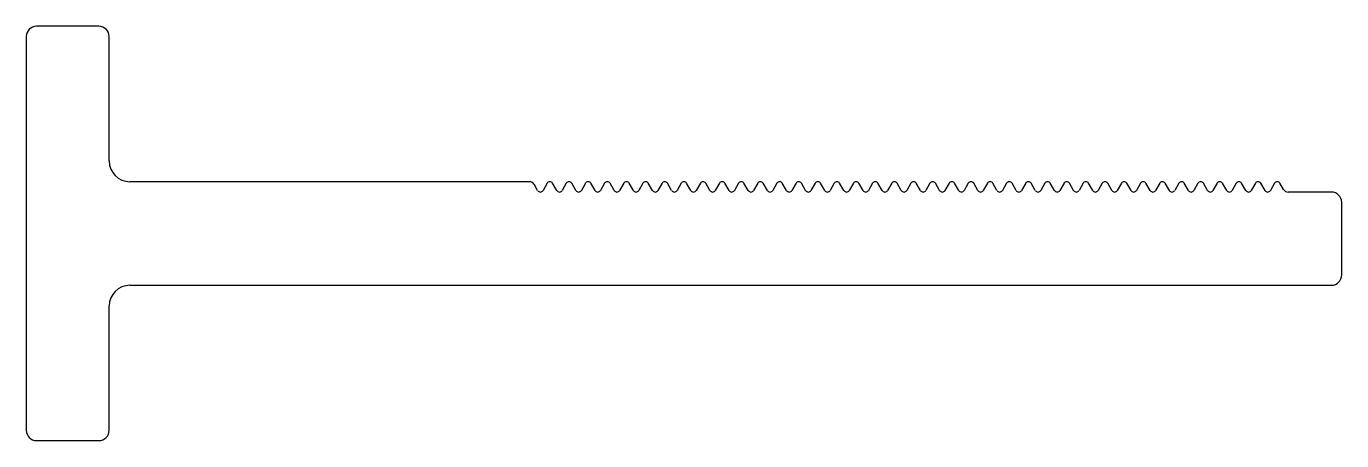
# Model space of a CAD drawing. Extents: x 3 to 130, y 3 to 43.
import ezdxf

# ---------------------------------------------------------------- set-up
doc = ezdxf.new("R2010")
doc.units = 0
doc.layers.get('0').update_dxf_attribs({"linetype": 'CONTINUOUS'})

msp = doc.modelspace()

# ---------------------------------------------------------------- linework, layer by layer
for p, q in [((2.82, 41.98), (2.82, 3.98)), ((9.82, 42.98), (3.82, 42.98)), ((10.82, 29.98), (10.82, 41.98)), ((51.41, 27.98), (12.82, 27.98)), ((52.19, 27.12), (51.84, 27.74)), ((53.11, 27.82), (52.71, 27.13)), ((54.04, 27.12), (53.63, 27.83)), ((54.96, 27.83), (54.56, 27.13)), ((55.89, 27.12), (55.48, 27.83)), ((56.81, 27.82), (56.41, 27.13)), ((57.73, 27.13), (57.33, 27.83)), ((58.66, 27.82), (58.26, 27.13)), ((59.58, 27.12), (59.18, 27.83)), ((60.5, 27.82), (60.1, 27.13)), ((61.43, 27.12), (61.03, 27.83)), ((62.35, 27.82), (61.95, 27.13)), ((63.28, 27.12), (62.87, 27.83)), ((64.2, 27.83), (63.8, 27.13)), ((65.13, 27.12), (64.72, 27.83)), ((66.05, 27.82), (65.65, 27.13)), ((66.97, 27.13), (66.57, 27.83)), ((67.9, 27.82), (67.5, 27.13)), ((68.82, 27.12), (68.42, 27.83)), ((69.74, 27.82), (69.34, 27.13)), ((70.67, 27.12), (70.27, 27.83)), ((71.59, 27.82), (71.19, 27.13)), ((72.52, 27.12), (72.11, 27.83)), ((73.44, 27.83), (73.04, 27.13)), ((74.37, 27.12), (73.96, 27.83)), ((75.29, 27.82), (74.89, 27.13)), ((76.22, 27.12), (75.81, 27.83)), ((77.14, 27.82), (76.74, 27.13)), ((78.06, 27.12), (77.66, 27.83)), ((78.98, 27.82), (78.58, 27.13)), ((79.91, 27.13), (79.51, 27.83)), ((80.83, 27.82), (80.43, 27.13)), ((81.76, 27.12), (81.35, 27.83)), ((82.68, 27.83), (82.28, 27.13)), ((83.61, 27.12), (83.2, 27.83)), ((84.53, 27.82), (84.13, 27.13)), ((85.46, 27.12), (85.05, 27.83)), ((86.38, 27.82), (85.98, 27.13)), ((87.3, 27.12), (86.9, 27.83)), ((88.22, 27.82), (87.82, 27.13)), ((89.15, 27.13), (88.75, 27.83)), ((90.07, 27.82), (89.67, 27.13)), ((91, 27.12), (90.59, 27.83)), ((91.92, 27.82), (91.52, 27.13)), ((92.85, 27.12), (92.44, 27.83)), ((93.77, 27.82), (93.37, 27.13)), ((94.7, 27.12), (94.29, 27.83)), ((95.62, 27.82), (95.22, 27.13)), ((96.54, 27.12), (96.14, 27.83)), ((97.46, 27.82), (97.06, 27.13)), ((98.39, 27.13), (97.99, 27.83)), ((99.31, 27.82), (98.91, 27.13)), ((100.24, 27.12), (99.83, 27.83)), ((101.16, 27.82), (100.76, 27.13)), ((102.09, 27.12), (101.68, 27.83)), ((103.01, 27.82), (102.61, 27.13)), ((103.94, 27.12), (103.53, 27.83)), ((104.86, 27.83), (104.46, 27.13)), ((105.78, 27.12), (105.38, 27.83)), ((106.7, 27.82), (106.3, 27.13)), ((107.63, 27.13), (107.23, 27.83)), ((108.55, 27.82), (108.15, 27.13)), ((109.48, 27.12), (109.07, 27.83)), ((110.4, 27.82), (110, 27.13)), ((111.33, 27.12), (110.92, 27.83)), ((112.25, 27.82), (111.85, 27.13)), ((113.18, 27.12), (112.77, 27.83)), ((114.1, 27.83), (113.7, 27.13)), ((115.02, 27.12), (114.62, 27.83)), ((115.94, 27.82), (115.54, 27.13)), ((116.87, 27.13), (116.47, 27.83)), ((117.79, 27.82), (117.39, 27.13)), ((118.72, 27.12), (118.31, 27.83)), ((119.64, 27.82), (119.24, 27.13)), ((120.57, 27.12), (120.16, 27.83)), ((121.49, 27.82), (121.09, 27.13)), ((122.42, 27.12), (122.01, 27.83)), ((123.34, 27.83), (122.94, 27.13)), ((124.21, 27.22), (123.86, 27.83)), ((128.82, 26.98), (124.64, 26.98)), ((129.82, 18.98), (129.82, 25.98)), ((12.82, 17.98), (128.82, 17.98)), ((10.82, 3.98), (10.82, 15.98)), ((3.82, 2.98), (9.82, 2.98))]:
    msp.add_line(p, q)
for centre, radius, start, end in [((3.82, 41.98), 1, 90, 180), ((9.82, 41.98), 1, 0, 90), ((12.82, 29.98), 2, 180, 270), ((51.41, 27.48), 0.5, 31.3149, 90), ((53.37, 27.68), 0.3, 30.0024, 150.7334), ((55.22, 27.68), 0.3, 30.0024, 150.0061), ((57.07, 27.68), 0.3, 29.9985, 150.7183), ((58.92, 27.68), 0.3, 30.0024, 150.7334), ((60.77, 27.68), 0.3, 30.0024, 150.7183), ((62.61, 27.68), 0.3, 30.0024, 150.7334), ((64.46, 27.68), 0.3, 30.0024, 150.0061), ((66.31, 27.68), 0.3, 29.9985, 150.7183), ((68.16, 27.68), 0.3, 30.0024, 150.7334), ((70.01, 27.68), 0.3, 30.0024, 150.7183), ((71.85, 27.68), 0.3, 30.0024, 150.7334), ((73.7, 27.68), 0.3, 30.0024, 150.0061), ((75.55, 27.68), 0.3, 30.0024, 150.7183), ((77.4, 27.68), 0.3, 30.0024, 150.7334), ((79.25, 27.68), 0.3, 30.0135, 150.7183), ((81.09, 27.68), 0.3, 30.0024, 150.7334), ((82.94, 27.68), 0.3, 30.0024, 150.0061), ((84.79, 27.68), 0.3, 30.0024, 150.7183), ((86.64, 27.68), 0.3, 30.0024, 150.7334), ((88.49, 27.68), 0.3, 29.9985, 150.7183), ((90.33, 27.68), 0.3, 30.0024, 150.7334), ((92.18, 27.68), 0.3, 30.0024, 150.7183), ((94.03, 27.68), 0.3, 30.0024, 150.7334), ((95.88, 27.68), 0.3, 30.0024, 150.7334), ((97.73, 27.68), 0.3, 29.9985, 150.7183), ((99.57, 27.68), 0.3, 30.0024, 150.7334), ((101.42, 27.68), 0.3, 30.0024, 150.7183), ((103.27, 27.68), 0.3, 30.0024, 150.7334), ((105.12, 27.68), 0.3, 30.0024, 150.0061), ((106.97, 27.68), 0.3, 29.9985, 150.7183), ((108.81, 27.68), 0.3, 30.0024, 150.7334), ((110.66, 27.68), 0.3, 30.0024, 150.7183), ((112.51, 27.68), 0.3, 30.0024, 150.7334), ((114.36, 27.68), 0.3, 30.0024, 150.0061), ((116.21, 27.68), 0.3, 29.9985, 150.7183), ((118.05, 27.68), 0.3, 30.0024, 150.7334), ((119.9, 27.68), 0.3, 30.0024, 150.7183), ((121.75, 27.68), 0.3, 30.0024, 150.7334), ((123.6, 27.68), 0.3, 30.7275, 150.0061), ((52.45, 27.28), 0.3, 211.0968, 330.0061), ((54.3, 27.28), 0.3, 211.0963, 331.0868), ((56.15, 27.28), 0.3, 211.0963, 331.0851), ((57.99, 27.28), 0.3, 209.9874, 331.1001), ((59.84, 27.28), 0.3, 211.0963, 331.0851), ((61.69, 27.28), 0.3, 211.0963, 330.0061), ((63.54, 27.28), 0.3, 211.0963, 331.0868), ((65.39, 27.28), 0.3, 211.0963, 331.0851), ((67.23, 27.28), 0.3, 209.9874, 331.1001), ((69.08, 27.28), 0.3, 211.0963, 331.0851), ((70.93, 27.28), 0.3, 211.0963, 330.0061), ((72.78, 27.28), 0.3, 211.0963, 331.0868), ((74.63, 27.28), 0.3, 211.0963, 331.0851), ((76.47, 27.28), 0.3, 211.0963, 331.1001), ((78.32, 27.28), 0.3, 211.0963, 331.0851), ((80.17, 27.28), 0.3, 210.0024, 331.1001), ((82.02, 27.28), 0.3, 211.0963, 331.0868), ((83.87, 27.28), 0.3, 211.0963, 331.0851), ((85.71, 27.28), 0.3, 211.0963, 331.1001), ((87.56, 27.28), 0.3, 211.0963, 331.0851), ((89.41, 27.28), 0.3, 209.9874, 331.1001), ((91.26, 27.28), 0.3, 211.0963, 331.0851), ((93.11, 27.28), 0.3, 211.0963, 330.0061), ((94.95, 27.28), 0.3, 211.0963, 331.1001), ((96.8, 27.28), 0.3, 211.0963, 331.0851), ((98.65, 27.28), 0.3, 209.9874, 331.1001), ((100.5, 27.28), 0.3, 211.0963, 331.0851), ((102.35, 27.28), 0.3, 211.0963, 330.0061), ((104.19, 27.28), 0.3, 211.0963, 331.0868), ((106.04, 27.28), 0.3, 211.0963, 331.0851), ((107.89, 27.28), 0.3, 209.9874, 331.1001), ((109.74, 27.28), 0.3, 211.0963, 331.0851), ((111.59, 27.28), 0.3, 211.0963, 330.0061), ((113.43, 27.28), 0.3, 211.0963, 331.0868), ((115.28, 27.28), 0.3, 211.0963, 331.0851), ((117.13, 27.28), 0.3, 209.9874, 331.1001), ((118.98, 27.28), 0.3, 211.0963, 331.0851), ((120.83, 27.28), 0.3, 211.0963, 330.0061), ((122.67, 27.28), 0.3, 211.0963, 331.0868), ((124.64, 27.48), 0.5, 211.3124, 270), ((128.82, 25.98), 1, 0, 90), ((12.82, 15.98), 2, 90, 180), ((128.82, 18.98), 1, 270, 0), ((3.82, 3.98), 1, 180, 270), ((9.82, 3.98), 1, 270, 360)]:
    msp.add_arc(centre, radius, start, end)

doc.saveas('drawing.dxf')
